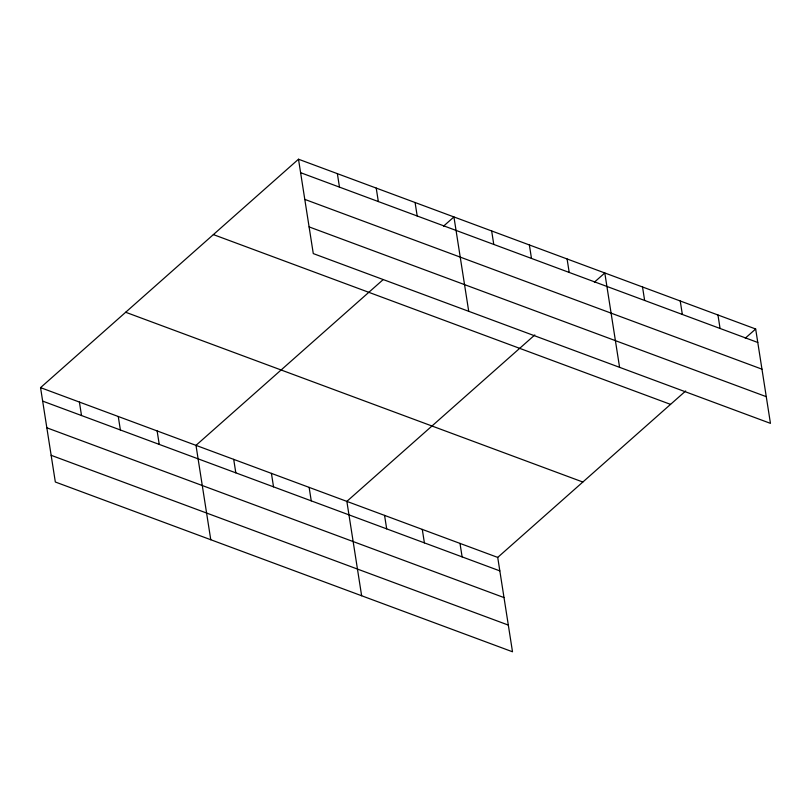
<?xml version="1.0" encoding="UTF-8"?>
<svg xmlns="http://www.w3.org/2000/svg" width="811" height="811" viewBox="0 0 811 811"><rect width="100%" height="100%" fill="white"/><g stroke="black" fill="none" stroke-linecap="round" stroke-linejoin="round"><path stroke-width="1.22" d="M685.68 390.973L497.721 557.41L512.501 651.78L55.33 482.008L40.55 387.638L298.499 159.22L755.67 328.992L770.45 423.362L313.279 253.59L298.499 159.22M383.005 279.754L195.988 445.361L210.769 539.731M443.536 226.157L453.937 216.942L468.717 311.312M534.814 334.943L346.855 501.38L361.635 595.75M594.402 282.177L604.803 272.972L619.584 367.342M745.268 338.207L755.67 328.992M300.617 172.692L757.778 342.475M304.794 199.394L761.965 369.167M309.103 226.898L766.273 396.67M213.374 234.592L670.545 404.375M125.675 312.255L582.845 482.028M40.55 387.638L497.721 557.41M42.659 401.11L499.829 570.883M46.845 427.802L504.006 597.585M51.144 455.306L508.315 625.088M717.958 314.992L720.067 328.465M680.236 300.982L682.345 314.455M642.525 286.972L644.633 300.455M567.092 258.962L569.2 272.445M529.37 244.952L531.479 258.435M491.659 230.953L493.767 244.425M415.08 202.507L417.189 215.99M459.999 543.4L462.118 556.883M376.223 188.081L378.331 201.564M422.288 529.39L424.396 542.873M337.366 173.645L339.474 187.128M384.566 515.39L386.685 528.863M309.133 487.381L311.252 500.853M271.421 473.371L273.53 486.843M233.7 459.361L235.819 472.843M157.131 430.925L159.24 444.408M118.264 416.499L120.383 429.972M79.407 402.063L81.516 415.546"/></g></svg>
